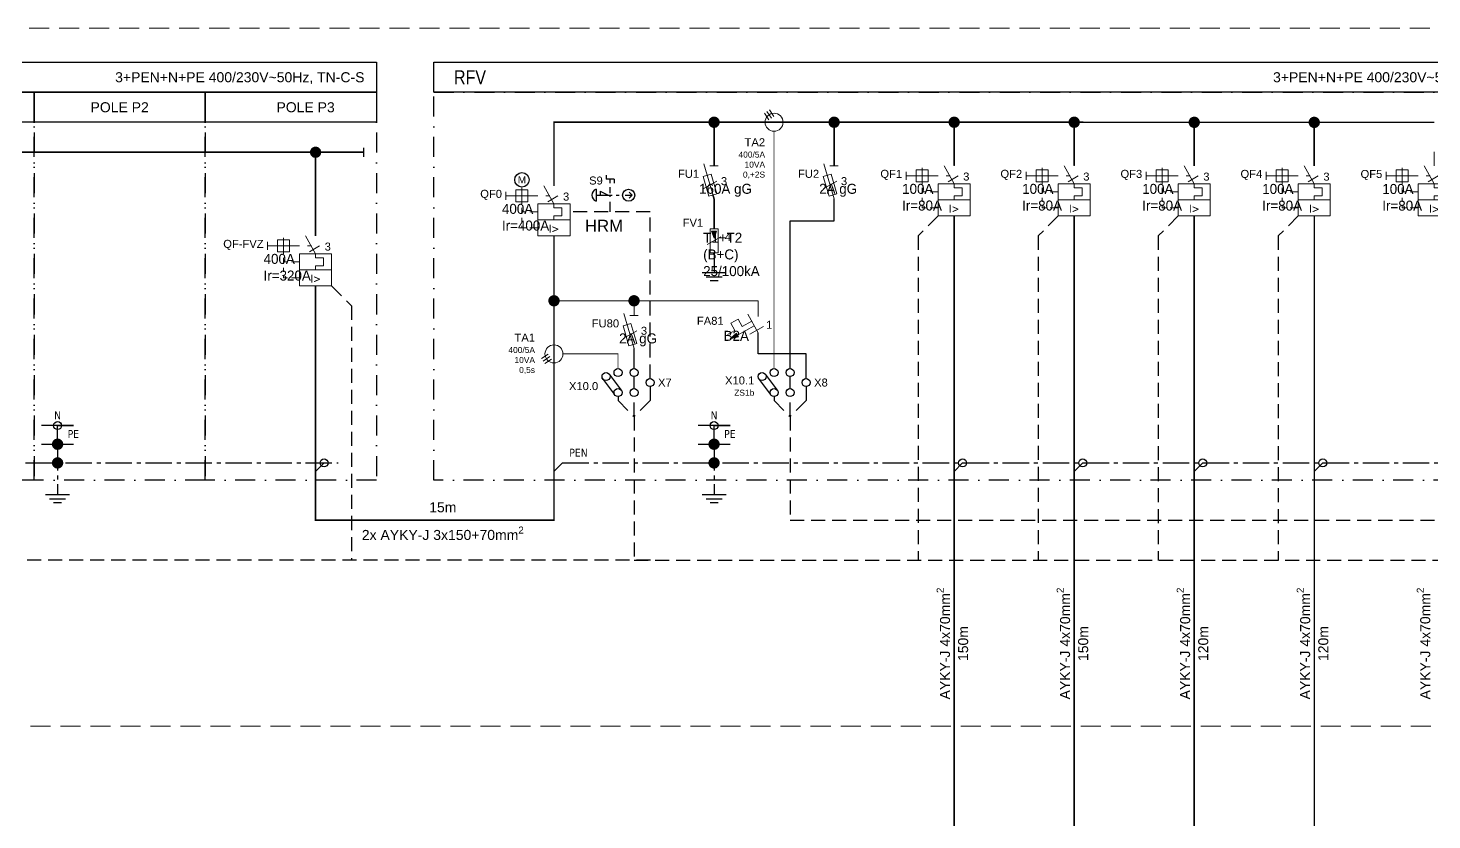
# Model space of a CAD drawing. Header units: millimetres. Extents: x -612 to 6794, y -5043 to 2163.
# Drawn here: x 1850.5 to 2201.4, y 1073.3 to 1271.1 of the extents above; entities that cross this region are included whole.
import ezdxf
from ezdxf.enums import TextEntityAlignment as Align

# ---------------------------------------------------------------- set-up
doc = ezdxf.new("R2018")
doc.units = ezdxf.units.MM
doc.header["$MEASUREMENT"] = 0
for name, pattern in [('EPL_DASHLONGDOT', [1, 0.66, -0.12, 0.1, -0.12]), ('ČERCHOVANÁ', [1, 0.5, -0.25, 0, -0.25]), ('ČÁRKOVANÁ', [0.75, 0.5, -0.25])]:
    doc.linetypes.add(name, pattern=pattern)
for name, color, linetype in [('10kV', 34, 'Continuous'), ('22kV', 34, 'Continuous'), ('400V', 7, 'Continuous'), ('EV-Káble', 7, 'Continuous'), ('Kable', 7, 'Continuous'), ('LEGRAND', 7, 'Continuous'), ('Pístroj_OZN', 230, 'Continuous'), ('RS', 40, 'Continuous')]:
    doc.layers.add(name, color=color, linetype=linetype)
for name, color, linetype, lineweight in [('EPLAN100', 7, 'Continuous', 50), ('EPLAN301', 7, 'Continuous', 25), ('EPLAN420', 7, 'Continuous', 35), ('Prístroj', 7, 'Continuous', 13)]:
    doc.layers.add(name, color=color, linetype=linetype, lineweight=lineweight)
doc.styles.get("Standard").update_dxf_attribs({"font": 'arial.ttf'})
doc.styles.add('styl2', font='ARIALN.TTF', dxfattribs={"width": 0.85})
doc.styles.add('Tahoma', font='tahoma.ttf')

# ---------------------------------------------------------------- blocks, each defined once
blk = doc.blocks.new('Výkonový istič')
at = {"layer": 'Prístroj', "color": 0, "ltscale": 4}
for p, q in [((0, -3.5), (0, 0)), ((-2.5, -3.5), (0, -8)), ((-12, -5), (-12, -7)), ((-12, -6), (-10.5, -6)), ((-10.5, -6), (-4, -6)), ((-8, -4), (-8, -8)), ((-2, -6), (-1, -6)), ((-1.5, -7.5), (1, -6)), ((-8, -9), (-8, -10)), ((-8, -10), (-7, -10)), ((-8, -10), (-8, -10.5)), ((-6, -10), (-4, -10)), ((-8, -11.5), (-8, -12.5)), ((-8, -13.5), (-8, -14)), ((-7, -14), (-8, -14)), ((-6, -14), (-4, -14))]:
    blk.add_line(p, q, dxfattribs=at)
for points in [[(-9.5, -7.5), (-6.5, -7.5), (-6.5, -4.5), (-9.5, -4.5)], [(-4, -12), (4, -12), (4, -8), (-4, -8)], [(-4, -16), (4, -16), (4, -12), (-4, -12)]]:
    blk.add_lwpolyline(points, close=True, dxfattribs=at)
blk.add_lwpolyline([(0, -8), (0, -9), (2, -9), (2, -11), (0, -11), (0, -12)], dxfattribs=at)
at = {"lineweight": 30, "flags": 104}
blk.add_attdef('POPIS', text='', height=1.8, dxfattribs=at).set_placement((-13, -5), align=Align.TOP_RIGHT)
at = {"color": 0}
blk.add_attdef('POCET_POLOV', (2.26309, -7.17774), '', height=2, dxfattribs=at)
at = {"layer": 'Prístroj', "color": 0, "style": 'Tahoma'}
blk.add_text('I>', height=1.9629, dxfattribs=at).set_placement((0, -14.19629), align=Align.MIDDLE_CENTER)
at = {"layer": 'Pístroj_OZN'}
blk.add_attdef('OZNACENIE', text='', height=2, dxfattribs=at).set_placement((-13, -3.5), align=Align.RIGHT)
blk = doc.blocks.new('Poistkový odpojovač')
at = {"layer": 'Prístroj', "color": 0, "linetype": 'Continuous', "ltscale": 4}
for p, q in [((0, 0), (0, -2.75)), ((-2.57, -2.23), (0, -10.97)), ((-1.03, -2.75), (1.03, -2.75)), ((-2.73, -8.51), (0.7, -6.57)), ((0, -10.97), (0, -13.72))]:
    blk.add_line(p, q, dxfattribs=at)
blk.add_lwpolyline([(-1.27, -10.31), (0.71, -9.73), (-0.76, -4.8), (-2.73, -5.38)], close=True, dxfattribs=at)
at = {"color": 0}
blk.add_attdef('POCET_POLOV', text='', height=2, dxfattribs=at).set_placement((1.7, -6.57), align=Align.MIDDLE_LEFT)
at = {"lineweight": 30, "flags": 104}
blk.add_attdef('POPIS', text='', height=1.8, dxfattribs=at).set_placement((-3.73, -7.23), align=Align.TOP_RIGHT)
at = {"layer": 'Pístroj_OZN'}
blk.add_attdef('OZNACENIE', text='', height=2, dxfattribs=at).set_placement((-3.73, -5.73), align=Align.RIGHT)
blk = doc.blocks.new('VN MTP')
at = {"layer": '10kV', "color": 0, "lineweight": 13}
for p, q in [((-3.13, -1.15), (-1.46, -0.06)), ((-2.72, -1.78), (-1.05, -0.68)), ((-2.31, -2.41), (-0.64, -1.31))]:
    blk.add_line(p, q, dxfattribs=at)
blk.add_circle((0, 0), 2.25, dxfattribs=at)
blk = doc.blocks.new('Prepäťová ochrana')
at = {"layer": 'Prístroj', "linetype": 'Continuous', "ltscale": 4}
blk.add_hatch(color=0, dxfattribs=at).paths.add_polyline_path([(-0.62, -4.58), (0.62, -4.58), (0, -6.33)], flags=0)
at = {"layer": 'Prístroj', "color": 0, "linetype": 'Continuous', "ltscale": 4}
blk.add_line((-1.71, -7.97), (1.71, -6.03), dxfattribs=at)
for points in [[(-1, -10), (1, -10), (1, -4), (-1, -4)], [(-0.62, -4.58), (0.62, -4.58), (0, -6.33)]]:
    blk.add_lwpolyline(points, close=True, dxfattribs=at)
at = {"lineweight": 30, "flags": 104}
blk.add_attdef('POPIS', text='', height=1.8, dxfattribs=at).set_placement((-2.71, -5), align=Align.TOP_RIGHT)
blk.add_attdef('POCET_POLOV', text='', height=2).set_placement((2.71, -6.03), align=Align.MIDDLE_LEFT)
at = {"layer": 'Pístroj_OZN'}
blk.add_attdef('OZNACENIE', text='', height=2, dxfattribs=at).set_placement((-2.71, -3.5), align=Align.RIGHT)
blk = doc.blocks.new('Istič')
at = {"layer": 'Prístroj', "linetype": 'Continuous', "ltscale": 4}
blk.add_hatch(color=0, dxfattribs=at).paths.add_polyline_path([(-6.97, -9.55), (-5.41, -8.11), (-4.92, -9.02)], flags=0)
at = {"layer": 'Prístroj', "color": 0, "linetype": 'Continuous'}
for p, q in [((0, 0), (0, -3.89)), ((0, -8), (0, -12.8))]:
    blk.add_line(p, q, dxfattribs=at)
at = {"layer": 'Prístroj', "color": 0, "linetype": 'Continuous', "ltscale": 4}
for p, q in [((0, -8), (-2.57, -3.37)), ((-6.8, -5.61), (-4.99, -4.62)), ((-5.81, -7.41), (-6.8, -5.61)), ((-0.96, -6.26), (-5.17, -8.57)), ((-4.99, -4.62), (-4, -6.42)), ((-1.6, -5.11), (-4, -6.42)), ((-2.07, -8.37), (1.36, -6.43)), ((-7.61, -8.4), (-5.81, -7.41)), ((-6.97, -9.55), (-5.41, -8.11)), ((-4.92, -9.02), (-6.97, -9.55)), ((-6.97, -9.55), (-6.97, -9.55)), ((-5.41, -8.11), (-4.92, -9.02))]:
    blk.add_line(p, q, dxfattribs=at)
at = {"color": 0}
blk.add_attdef('POCET_POLOV', text='', height=2, dxfattribs=at).set_placement((2, -6), align=Align.MIDDLE_LEFT)
at = {"lineweight": 30, "flags": 104}
blk.add_attdef('POPIS', text='', height=1.8, dxfattribs=at).set_placement((-8.61, -7.5), align=Align.TOP_RIGHT)
at = {"layer": 'Pístroj_OZN'}
blk.add_attdef('OZNACENIE', text='', height=2, dxfattribs=at).set_placement((-8.61, -6), align=Align.RIGHT)

msp = doc.modelspace()

# ---------------------------------------------------------------- linework, layer by layer
at = {"layer": '10kV', "color": 0, "linetype": 'ČERCHOVANÁ', "ltscale": 10}
for points in [[(1809.24, 1255.09), (1852.03, 1255.09), (1852.03, 1158.13), (1809.24, 1158.13)], [(1852.03, 1255.09), (1894.82, 1255.09), (1894.82, 1158.13), (1852.03, 1158.13)], [(1894.82, 1255.09), (1937.6, 1255.09), (1937.6, 1158.13), (1894.82, 1158.13)]]:
    msp.add_lwpolyline(points, close=True, dxfattribs=at)
at = {"layer": '22kV', "color": 0, "linetype": 'ČERCHOVANÁ', "ltscale": 10}
msp.add_lwpolyline([(1951.96, 1255.09), (2226.96, 1255.09), (2226.96, 1158.13), (1951.96, 1158.13)], close=True, dxfattribs=at)
at = {"layer": '400V', "linetype": 'Continuous', "ltscale": 4}
for p, q in [((1994.96, 1234.36), (1994.96, 1233.36)), ((1996.96, 1233.36), (1994.96, 1233.36)), ((1995.96, 1232.36), (1995.96, 1233.36)), ((1996.96, 1233.36), (1996.96, 1232.36)), ((1992.46, 1230.86), (1992.46, 1227.86)), ((1992.46, 1229.36), (1996.46, 1229.36)), ((1993.46, 1230.36), (1995.46, 1229.36)), ((1993.46, 1230.36), (1993.46, 1229.36)), ((1995.96, 1229.86), (1995.96, 1231.36)), ((1997.46, 1229.36), (1998.11, 1229.36)), ((1997.46, 1229.36), (1998.21, 1229.36)), ((1997.46, 1229.36), (1998.21, 1229.36)), ((1999.77, 1229.36), (2001.46, 1229.36)), ((2000.71, 1230.11), (2001.46, 1229.36)), ((2001.46, 1229.36), (2000.71, 1228.61))]:
    msp.add_line(p, q, dxfattribs=at)
at = {"layer": '400V', "ltscale": 5}
for points in [[(1809.24, 1262.59), (1937.6, 1262.59), (1937.6, 1255.09), (1809.24, 1255.09)], [(1809.24, 1255.09), (1852.03, 1255.09), (1852.03, 1247.59), (1809.24, 1247.59)], [(1852.03, 1255.09), (1894.82, 1255.09), (1894.82, 1247.59), (1852.03, 1247.59)], [(1894.82, 1255.09), (1937.6, 1255.09), (1937.6, 1247.59), (1894.82, 1247.59)]]:
    msp.add_lwpolyline(points, close=True, dxfattribs=at)
at = {"layer": '400V', "color": 230, "ltscale": 5}
msp.add_lwpolyline([(1951.96, 1262.59), (2226.96, 1262.59), (2226.96, 1255.09), (1951.96, 1255.09)], close=True, dxfattribs=at)
at = {"layer": '400V', "const_width": 1.29}
for points in [[(2022.73, 1247.59, 1), (2021.19, 1247.59, 1), (2022.73, 1247.59, 0.272597)], [(2052.73, 1247.59, 1), (2051.19, 1247.59, 1), (2052.73, 1247.59, 0.272597)], [(2082.73, 1247.59, 1), (2081.2, 1247.59, 1), (2082.73, 1247.59, 0.272597)], [(2112.73, 1247.59, 1), (2111.19, 1247.59, 1), (2112.73, 1247.59, 0.272597)], [(2142.73, 1247.57, 1), (2141.19, 1247.57, 1), (2142.73, 1247.57, 0.272597)], [(2172.72, 1247.56, 1), (2171.18, 1247.56, 1), (2172.72, 1247.56, 0.272597)], [(1923.15, 1240.09, 1), (1921.62, 1240.09, 1), (1923.15, 1240.09, 0.272597)], [(1982.73, 1202.98, 1), (1981.19, 1202.98, 1), (1982.73, 1202.98, 0.272597)], [(2002.73, 1202.98, 1), (2001.19, 1202.98, 1), (2002.73, 1202.98, 0.272597)]]:
    msp.add_lwpolyline(points, format="xyb", dxfattribs=at)
at = {"layer": '400V', "flags": 128}
for points, const_width in [([(1981.96, 1231.7), (1981.96, 1247.59), (2201.95, 1247.57)], 0.4), ([(2021.96, 1236.7), (2021.96, 1247.59)], 0.4), ([(2036.96, 1245.34), (2036.96, 1186.05)], 0.2), ([(2051.96, 1236.7), (2051.96, 1247.59)], 0.4), ([(2081.96, 1236.7), (2081.96, 1247.59)], 0.4), ([(2111.96, 1236.7), (2111.96, 1247.59)], 0.4), ([(2141.95, 1236.69), (2141.96, 1247.58)], 0.4), ([(2171.95, 1236.68), (2171.95, 1247.57)], 0.4), ([(1934.39, 1240.09), (1817.74, 1240.09)], 0.4), ([(1922.39, 1219.2), (1922.39, 1240.09)], 0.4), ([(1934.39, 1238.91), (1934.39, 1241.26), (1934.39, 1241.26)], 0.4), ([(2021.68, 1229.42), (2021.96, 1228.47), (2021.96, 1220.98)], 0.4), ([(1576.13, 976.14), (1576.14, 1036.66), (2081.96, 1036.66), (2081.96, 1224.2)], 0.4), ([(2111.96, 1224.2), (2111.96, 1026.66), (1756, 1026.66), (1756, 976.14)], 0.4), ([(2141.96, 1224.19), (2141.96, 1016.65), (1935.86, 1016.65), (1935.86, 976.14)], 0.4), ([(2115.72, 976.14), (2115.72, 1006.65), (2171.96, 1006.65), (2171.96, 1224.2)], 0.4), ([(1981.96, 1179.66), (1981.96, 1219.2)], 0.4), ([(1922.39, 1206.7), (1922.39, 1148.14), (1981.96, 1148.13), (1981.96, 1179.66)], 0.4), ([(1981.96, 1202.98), (2001.96, 1202.98), (2001.96, 1199.32)], 0.2), ([(1984.21, 1189.71), (1997.96, 1189.71), (1997.96, 1186.05)], 0.2)]:
    msp.add_lwpolyline(points, dxfattribs=dict(at, const_width=const_width))
at = {"layer": '400V', "color": 253, "linetype": 'ČÁRKOVANÁ', "ltscale": 3, "const_width": 0.2, "flags": 128}
msp.add_lwpolyline([(2001.96, 1202.98), (2032.96, 1202.98), (2032.96, 1199.09)], dxfattribs=at)
at = {"layer": '400V', "color": 94, "true_color": 0x00a800, "const_width": 1.29}
for points in [[(1857.14, 1167.13, -1), (1858.68, 1167.13, -1), (1857.14, 1167.13, -0.272597)], [(2021.19, 1167.13, -1), (2022.73, 1167.13, -1), (2021.19, 1167.13, -0.272597)], [(1857.14, 1162.46, -1), (1858.68, 1162.46, -1), (1857.14, 1162.46, -0.272597)], [(2021.19, 1162.46, -1), (2022.73, 1162.46, -1), (2021.19, 1162.46, -0.272597)]]:
    msp.add_lwpolyline(points, format="xyb", dxfattribs=at)
at = {"layer": '400V'}
msp.add_circle((1973.96, 1233.2), 1.81, dxfattribs=at)
at = {"layer": '400V', "linetype": 'Continuous', "ltscale": 4}
msp.add_circle((2000.62, 1229.36), 1.5, dxfattribs=at)
msp.add_arc((1993.05, 1229.36), 1.61, 111.5448, 248.4552, dxfattribs=at)
at = {"layer": 'EPLAN100', "color": 94, "linetype": 'EPL_DASHLONGDOT', "lineweight": 30, "ltscale": 10, "true_color": 0x00a800}
for p, q in [((2024.96, 1209.98), (2018.96, 1209.98)), ((2019.96, 1208.98), (2023.96, 1208.98)), ((2022.96, 1207.98), (2020.96, 1207.98)), ((1857.91, 1167.13), (1857.91, 1154.46)), ((2021.96, 1167.13), (2021.96, 1154.46)), ((1860.91, 1154.46), (1854.91, 1154.46)), ((2024.96, 1154.46), (2018.96, 1154.46)), ((1855.91, 1153.46), (1859.91, 1153.46)), ((1858.91, 1152.46), (1856.91, 1152.46)), ((2019.96, 1153.46), (2023.96, 1153.46)), ((2022.96, 1152.46), (2020.96, 1152.46))]:
    msp.add_line(p, q, dxfattribs=at)
for points in [[(2021.96, 1214.98), (2021.96, 1209.98)], [(1837.76, 1160.33), (1839.88, 1162.46), (1928.03, 1162.46)], [(1981.96, 1160.33), (1984.08, 1162.46), (2214.08, 1162.46)]]:
    msp.add_lwpolyline(points, dxfattribs=at)
at = {"layer": 'EPLAN100', "color": 5, "lineweight": 30, "ltscale": 10}
for points in [[(1857.91, 1168.4), (1857.91, 1171.8), (1861.91, 1171.8), (1853.91, 1171.8)], [(2021.96, 1168.4), (2021.96, 1171.8), (2025.96, 1171.8), (2017.96, 1171.8)]]:
    msp.add_lwpolyline(points, dxfattribs=at)
at = {"layer": 'EPLAN100', "color": 94, "linetype": 'EPL_DASHLONGDOT', "lineweight": 30, "ltscale": 5, "true_color": 0x00a800}
for points in [[(1853.91, 1167.13), (1861.91, 1167.13)], [(2017.96, 1167.13), (2025.96, 1167.13)], [(1922.39, 1160.34), (1924.51, 1162.46)], [(2081.96, 1160.33), (2084.08, 1162.46)], [(2111.96, 1160.33), (2114.08, 1162.46)], [(2141.96, 1160.33), (2144.08, 1162.46)], [(2171.95, 1160.33), (2174.08, 1162.46)]]:
    msp.add_lwpolyline(points, dxfattribs=at)
at = {"layer": 'EPLAN301', "color": 5, "ltscale": 4}
for centre in [(1857.91, 1171.8), (2021.96, 1171.8)]:
    msp.add_circle(centre, 1, dxfattribs=at)
at = {"layer": 'EPLAN301', "color": 94, "ltscale": 4, "true_color": 0x00a800}
for centre in [(1924.51, 1162.46), (2084.08, 1162.46), (2114.08, 1162.46), (2144.08, 1162.46), (2174.08, 1162.46)]:
    msp.add_circle(centre, 1, dxfattribs=at)
at = {"layer": 'EV-Káble'}
for p, q in [((2001.96, 1186.05), (2001.96, 1191.09)), ((2001.96, 1181.05), (2001.96, 1184.05)), ((2040.96, 1181.05), (2040.96, 1184.05))]:
    msp.add_line(p, q, dxfattribs=at)
for points in [[(2040.96, 1186.05), (2040.96, 1222.98), (2051.96, 1222.98), (2051.96, 1228.48)], [(2044.96, 1183.55), (2044.96, 1189.71), (2032.96, 1189.71), (2032.96, 1194.98)]]:
    msp.add_lwpolyline(points, dxfattribs=at)
at = {"layer": 'LEGRAND'}
for p, q in [((1994.01, 1183.65), (1997.01, 1179.65)), ((1995.76, 1184.65), (1998.76, 1180.65)), ((2033.01, 1183.65), (2036.01, 1179.65)), ((2034.76, 1184.65), (2037.76, 1180.65))]:
    msp.add_line(p, q, dxfattribs=at)
for centre in [(1997.96, 1185.05), (2001.96, 1185.05), (2036.96, 1185.05), (2040.96, 1185.05), (1994.96, 1184.05), (2005.96, 1182.55), (2033.96, 1184.05), (2044.96, 1182.55), (1997.96, 1180.05), (2001.96, 1180.05), (2036.96, 1180.05), (2040.96, 1180.05)]:
    msp.add_circle(centre, 1, dxfattribs=at)
at = {"layer": 'Prístroj', "color": 253, "linetype": 'ČÁRKOVANÁ', "ltscale": 10}
msp.add_lwpolyline([(1798.33, 1271.12), (2373.6, 1271.12), (2373.6, 1106.66), (2373.6, 1106.66), (2373.6, 1106.66), (2373.6, 1106.66), (2373.6, 1096.66), (1798.33, 1096.66)], close=True, dxfattribs=at)
at = {"layer": 'RS', "linetype": 'ČÁRKOVANÁ', "ltscale": 5}
msp.add_line((1995.96, 1225.2), (1995.96, 1229.36), dxfattribs=at)
at = {"layer": 'RS', "linetype": 'ČÁRKOVANÁ', "ltscale": 7}
for points in [[(2005.96, 1183.55), (2005.96, 1225.2), (1985.96, 1225.2)], [(2001.96, 1174.05), (2001.96, 1138.13), (2265.58, 1138.13), (2265.58, 1226.19)], [(2077.96, 1224.2), (2072.96, 1219.2), (2072.96, 1138.13)], [(2107.96, 1224.2), (2102.96, 1219.2), (2102.96, 1138.13)], [(2137.96, 1224.19), (2132.96, 1219.19), (2132.96, 1138.12)], [(2167.95, 1224.18), (2162.95, 1219.18), (2162.95, 1138.11)], [(1926.39, 1206.7), (1931.39, 1201.7), (1931.39, 1138.13)], [(1997.96, 1179.05), (1997.96, 1178.05), (2001.96, 1174.05)], [(2005.96, 1181.55), (2005.96, 1178.05), (2001.96, 1174.05)], [(2001.96, 1174.05), (2001.96, 1179.05)], [(2006.09, 1138.13), (1503.69, 1138.13), (1503.69, 1138.13)]]:
    msp.add_lwpolyline(points, dxfattribs=at)
at = {"layer": 'RS', "color": 193, "linetype": 'ČÁRKOVANÁ', "ltscale": 7}
for points in [[(2040.96, 1174.05), (2040.96, 1148.13), (2335.47, 1148.13), (2335.47, 1226.19)], [(2036.96, 1179.05), (2036.96, 1178.05), (2040.96, 1174.05)], [(2044.96, 1181.55), (2044.96, 1178.05), (2040.96, 1174.05)], [(2040.96, 1174.05), (2040.96, 1179.05)]]:
    msp.add_lwpolyline(points, dxfattribs=at)

# ---------------------------------------------------------------- block references
at = {"layer": '22kV', "color": 0, "lineweight": -3, "rotation": 270}
msp.add_blockref('VN MTP', (2036.96, 1247.59), dxfattribs=at)
at = {"layer": '22kV', "color": 0, "lineweight": -3}
msp.add_blockref('VN MTP', (1981.96, 1189.71), dxfattribs=at)
at = {"layer": 'Prístroj'}
ref = msp.add_blockref('Poistkový odpojovač', (2021.96, 1239.45), dxfattribs=at)
ref.add_attrib('POCET_POLOV', '3', dxfattribs={"layer": '0', "color": 0, "height": 2}).set_placement((2023.67, 1232.88), align=Align.MIDDLE_LEFT)
ref.add_attrib('OZNACENIE', 'FU1', dxfattribs={"layer": 'Pístroj_OZN', "height": 2}).set_placement((2018.23, 1233.71), align=Align.RIGHT)
lines = msp.add_mtext('160A gG', dxfattribs={"layer": '0', "insert": (2018.23, 1232.21), "char_height": 2.5, "attachment_point": 1})
ref.add_attrib('POPIS', '', (2018.23, 1232.21), dxfattribs={"flags": 104}).embed_mtext(lines)
ref = msp.add_blockref('Poistkový odpojovač', (2051.96, 1239.45), dxfattribs=at)
ref.add_attrib('POCET_POLOV', '3', dxfattribs={"layer": '0', "color": 0, "height": 2}).set_placement((2053.67, 1232.88), align=Align.MIDDLE_LEFT)
ref.add_attrib('OZNACENIE', 'FU2', dxfattribs={"layer": 'Pístroj_OZN', "height": 2}).set_placement((2048.23, 1233.71), align=Align.RIGHT)
lines = msp.add_mtext('2A gG', dxfattribs={"layer": '0', "insert": (2048.23, 1232.21), "char_height": 2.5, "attachment_point": 1})
ref.add_attrib('POPIS', '', (2048.23, 1232.21), dxfattribs={"flags": 104}).embed_mtext(lines)
ref = msp.add_blockref('Výkonový istič', (2081.96, 1240.2), dxfattribs=at)
ref.add_attrib('POCET_POLOV', '3', (2084.22, 1233.02), dxfattribs={"layer": '0', "height": 2})
ref.add_attrib('OZNACENIE', 'QF1', dxfattribs={"layer": 'Pístroj_OZN', "height": 2}).set_placement((2068.96, 1233.7), align=Align.RIGHT)
lines = msp.add_mtext('100A\\PIr=80A', dxfattribs={"layer": '0', "insert": (2068.96, 1232.2), "char_height": 2.5, "attachment_point": 1})
ref.add_attrib('POPIS', '', (2068.96, 1232.2), dxfattribs={"flags": 104}).embed_mtext(lines)
ref = msp.add_blockref('Výkonový istič', (2111.96, 1240.2), dxfattribs=at)
ref.add_attrib('POCET_POLOV', '3', (2114.22, 1233.02), dxfattribs={"layer": '0', "height": 2})
ref.add_attrib('OZNACENIE', 'QF2', dxfattribs={"layer": 'Pístroj_OZN', "height": 2}).set_placement((2098.96, 1233.7), align=Align.RIGHT)
lines = msp.add_mtext('100A\\PIr=80A', dxfattribs={"layer": '0', "insert": (2098.96, 1232.2), "char_height": 2.5, "attachment_point": 1})
ref.add_attrib('POPIS', '', (2098.96, 1232.2), dxfattribs={"flags": 104}).embed_mtext(lines)
ref = msp.add_blockref('Výkonový istič', (2141.96, 1240.19), dxfattribs=at)
ref.add_attrib('POCET_POLOV', '3', (2144.22, 1233.01), dxfattribs={"layer": '0', "height": 2})
ref.add_attrib('OZNACENIE', 'QF3', dxfattribs={"layer": 'Pístroj_OZN', "height": 2}).set_placement((2128.96, 1233.69), align=Align.RIGHT)
lines = msp.add_mtext('100A\\PIr=80A', dxfattribs={"layer": '0', "insert": (2128.96, 1232.19), "char_height": 2.5, "attachment_point": 1})
ref.add_attrib('POPIS', '', (2128.96, 1232.19), dxfattribs={"flags": 104}).embed_mtext(lines)
ref = msp.add_blockref('Výkonový istič', (2171.95, 1240.18), dxfattribs=at)
ref.add_attrib('POCET_POLOV', '3', (2174.22, 1233), dxfattribs={"layer": '0', "height": 2})
ref.add_attrib('OZNACENIE', 'QF4', dxfattribs={"layer": 'Pístroj_OZN', "height": 2}).set_placement((2158.95, 1233.68), align=Align.RIGHT)
lines = msp.add_mtext('100A\\PIr=80A', dxfattribs={"layer": '0', "insert": (2158.95, 1232.18), "char_height": 2.5, "attachment_point": 1})
ref.add_attrib('POPIS', '', (2158.95, 1232.18), dxfattribs={"flags": 104}).embed_mtext(lines)
ref = msp.add_blockref('Výkonový istič', (2201.95, 1240.17), dxfattribs=at)
ref.add_attrib('POCET_POLOV', '3', (2204.21, 1232.99), dxfattribs={"layer": '0', "height": 2})
ref.add_attrib('OZNACENIE', 'QF5', dxfattribs={"layer": 'Pístroj_OZN', "height": 2}).set_placement((2188.95, 1233.67), align=Align.RIGHT)
lines = msp.add_mtext('100A\\PIr=80A', dxfattribs={"layer": '0', "insert": (2188.95, 1232.17), "char_height": 2.5, "attachment_point": 1})
ref.add_attrib('POPIS', '', (2188.95, 1232.17), dxfattribs={"flags": 104}).embed_mtext(lines)
ref = msp.add_blockref('Výkonový istič', (1981.96, 1235.2), dxfattribs=at)
ref.add_attrib('POCET_POLOV', '3', (1984.22, 1228.02), dxfattribs={"layer": '0', "height": 2})
ref.add_attrib('OZNACENIE', 'QF0', dxfattribs={"layer": 'Pístroj_OZN', "height": 2}).set_placement((1968.96, 1228.7), align=Align.RIGHT)
lines = msp.add_mtext('400A\\PIr=400A', dxfattribs={"layer": '0', "insert": (1968.96, 1227.2), "char_height": 2.5, "attachment_point": 1})
ref.add_attrib('POPIS', '', (1968.96, 1227.2), dxfattribs={"flags": 104}).embed_mtext(lines)
ref = msp.add_blockref('Výkonový istič', (1922.39, 1222.7), dxfattribs=at)
ref.add_attrib('POCET_POLOV', '3', (1924.65, 1215.52), dxfattribs={"layer": '0', "height": 2})
ref.add_attrib('OZNACENIE', 'QF-FVZ', dxfattribs={"layer": 'Pístroj_OZN', "height": 2}).set_placement((1909.39, 1216.2), align=Align.RIGHT)
lines = msp.add_mtext('400A\\PIr=320A', dxfattribs={"layer": '0', "insert": (1909.39, 1214.7), "char_height": 2.5, "attachment_point": 1})
ref.add_attrib('POPIS', '', (1909.39, 1214.7), dxfattribs={"flags": 104}).embed_mtext(lines)
ref = msp.add_blockref('Prepäťová ochrana', (2021.96, 1224.98), dxfattribs=at)
ref.add_attrib('POCET_POLOV', '4', dxfattribs={"layer": '0', "height": 2}).set_placement((2024.67, 1218.95), align=Align.MIDDLE_LEFT)
ref.add_attrib('OZNACENIE', 'FV1', dxfattribs={"layer": 'Pístroj_OZN', "height": 2}).set_placement((2019.24, 1221.48), align=Align.RIGHT)
lines = msp.add_mtext('T1+T2 \\P(B+C)\\P25/100kA', dxfattribs={"layer": '0', "insert": (2019.24, 1219.98), "char_height": 2.5, "attachment_point": 1})
ref.add_attrib('POPIS', '', (2019.24, 1219.98), dxfattribs={"flags": 104}).embed_mtext(lines)
ref = msp.add_blockref('Poistkový odpojovač', (2001.96, 1202.06), dxfattribs=at)
ref.add_attrib('POCET_POLOV', '3', dxfattribs={"layer": '0', "color": 0, "height": 2}).set_placement((2003.67, 1195.49), align=Align.MIDDLE_LEFT)
ref.add_attrib('OZNACENIE', 'FU80', dxfattribs={"layer": 'Pístroj_OZN', "height": 2}).set_placement((1998.23, 1196.33), align=Align.RIGHT)
lines = msp.add_mtext('2A gG', dxfattribs={"layer": '0', "insert": (1998.23, 1194.83), "char_height": 2.5, "attachment_point": 1})
ref.add_attrib('POPIS', '', (1998.23, 1194.83), dxfattribs={"flags": 104}).embed_mtext(lines)
ref = msp.add_blockref('Istič', (2032.96, 1202.98), dxfattribs=at)
ref.add_attrib('POCET_POLOV', '1', dxfattribs={"layer": '0', "color": 0, "height": 2}).set_placement((2034.96, 1196.98), align=Align.MIDDLE_LEFT)
ref.add_attrib('OZNACENIE', 'FA81', dxfattribs={"layer": 'Pístroj_OZN', "height": 2}).set_placement((2024.35, 1196.97), align=Align.RIGHT)
lines = msp.add_mtext('B2A', dxfattribs={"layer": '0', "insert": (2024.35, 1195.47), "char_height": 2.5, "attachment_point": 1})
ref.add_attrib('POPIS', '', (2024.35, 1195.47), dxfattribs={"flags": 104}).embed_mtext(lines)

# ---------------------------------------------------------------- texts
at = {"layer": '22kV', "color": 230, "style": 'styl2'}
msp.add_text('RFV', height=3.5, dxfattribs=at).set_placement((1956.96, 1258.84), align=Align.MIDDLE_LEFT)
at = {"layer": '22kV', "color": 0}
for s, p in [('POLE P2', (1873.42, 1251.34)), ('POLE P3', (1919.89, 1251.34))]:
    msp.add_text(s, height=2.5, dxfattribs=at).set_placement(p, align=Align.MIDDLE_CENTER)
at = {"layer": '22kV', "linetype": 'Continuous', "char_height": 1.5, "width": 7.6586, "attachment_point": 6}
for s, insert in [('\\pxqr;{\\H1.33333x;\\C230;TA2\\P\\H0.75x;\\C0;400/5A\\P10VA\\P0,+2S}', (2034.71, 1238.54)), ('\\pxqr;{\\H1.33333x;\\C230;TA1\\P\\H0.75x;\\C0;400/5A\\P10VA\\P0,5s}', (1977.21, 1189.71)), ('\\pxqr;{\\H1.33333x;\\C230;X10.0}', (1993.01, 1181.65)), ('\\pxqr;{\\H1.33333x;\\C230;X10.1\\P\\H0.75x;\\C0;ZS1b}', (2032.01, 1181.65))]:
    msp.add_mtext(s, dxfattribs=dict(at, insert=insert))
at = {"layer": '400V', "color": 251, "lineweight": 13}
for p in [(1934.6, 1258.84), (2223.96, 1258.84)]:
    msp.add_text('3+PEN+N+PE 400/230V~50Hz, TN-C-S', height=2.5, dxfattribs=at).set_placement(p, align=Align.MIDDLE_RIGHT)
at = {"layer": '400V'}
msp.add_text('M', height=1.79, dxfattribs=at).set_placement((1973.96, 1233.2), align=Align.MIDDLE_CENTER)
at = {"layer": '400V', "linetype": 'Continuous', "insert": (1994.46, 1221.72), "char_height": 3, "width": 13.7015, "attachment_point": 5}
msp.add_mtext('{\\C1;HRM}', dxfattribs=at)
at = {"layer": 'EPLAN100', "color": 94, "linetype": 'EPL_DASHLONGDOT', "lineweight": 30, "ltscale": 5, "true_color": 0x00a800, "style": 'Tahoma'}
for s, p in [('PE', (1861.85, 1168.13)), ('PE', (2025.9, 1168.13)), ('PEN', (1988.08, 1163.46))]:
    msp.add_text(s, height=1.963, dxfattribs=at).set_placement(p, align=Align.BOTTOM_CENTER)
at = {"layer": 'EPLAN420', "color": 5, "style": 'Tahoma'}
for p in [(1857.91, 1172.8), (2021.96, 1172.8)]:
    msp.add_text('N', height=1.96, dxfattribs=at).set_placement(p, align=Align.BOTTOM_CENTER)
at = {"layer": 'Kable', "color": 230, "linetype": 'Continuous', "char_height": 2.5, "width": 45.6568, "attachment_point": 8}
for s, insert in [('\\A1;\\pxqc;15m', (1954.17, 1150.09)), ('\\A1;\\pxqc;2x AYKY-J 3x150+70mm{\\H0.7x;\\S2^ ;}', (1954.17, 1143.18))]:
    msp.add_mtext(s, dxfattribs=dict(at, insert=insert))
at = {"layer": 'Kable', "color": 230, "linetype": 'Continuous', "char_height": 2.5, "width": 45.6568, "rotation": 90}
for s, insert, attachment_point in [('\\A1;AYKY-J 4x70mm{\\H0.7x;\\S2^ ;}', (2080.96, 1117.33), 8), ('\\A1;AYKY-J 4x70mm{\\H0.7x;\\S2^ ;}', (2110.96, 1117.33), 8), ('\\A1;AYKY-J 4x70mm{\\H0.7x;\\S2^ ;}', (2140.96, 1117.33), 8), ('\\A1;AYKY-J 4x70mm{\\H0.7x;\\S2^ ;}', (2170.96, 1117.33), 8), ('\\A1;AYKY-J 4x70mm{\\H0.7x;\\S2^ ;}', (2200.96, 1117.33), 8), ('\\A1;150m', (2082.95, 1117.33), 2), ('\\A1;150m', (2112.95, 1117.33), 2), ('\\A1;120m', (2142.95, 1117.33), 2), ('\\A1;120m', (2172.95, 1117.33), 2)]:
    msp.add_mtext(s, dxfattribs=dict(at, insert=insert, attachment_point=attachment_point))
at = {"layer": 'Pístroj_OZN', "linetype": 'Continuous', "char_height": 2, "width": 13.7015}
for s, insert, attachment_point in [('\\pxqr;S9', (1994.15, 1234.03), 3), ('\\pxql;X7', (2007.96, 1183.55), 1), ('\\pxql;X8', (2046.96, 1183.55), 1)]:
    msp.add_mtext(s, dxfattribs=dict(at, insert=insert, attachment_point=attachment_point))

doc.saveas('drawing.dxf')
